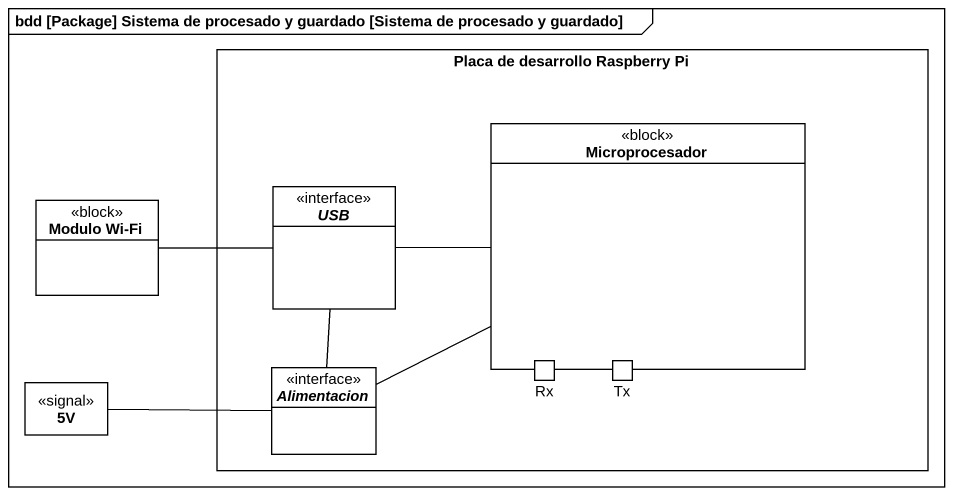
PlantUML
@startuml
mainframe bdd [Package] Sistema de procesado y guardado [Sistema de procesado y guardado]
allowmixing
hide circle
hide empty members
rectangle "Placa de desarrollo Raspberry Pi" as Placa_de_desarrollo {
  rectangle Microprocesador <<block>> {
    port Rx
    port Tx
  }
  interface USB <<interface>>
  interface Alimentacion <<interface>>
}
class "Modulo Wi-Fi" as Modulo_Wi_Fi <<block>>
class "5V" as c5V <<signal>>
Modulo_Wi_Fi -right- USB
USB -right- Microprocesador
c5V -right- Alimentacion
Alimentacion -right- Microprocesador
Alimentacion -up- USB
@enduml
